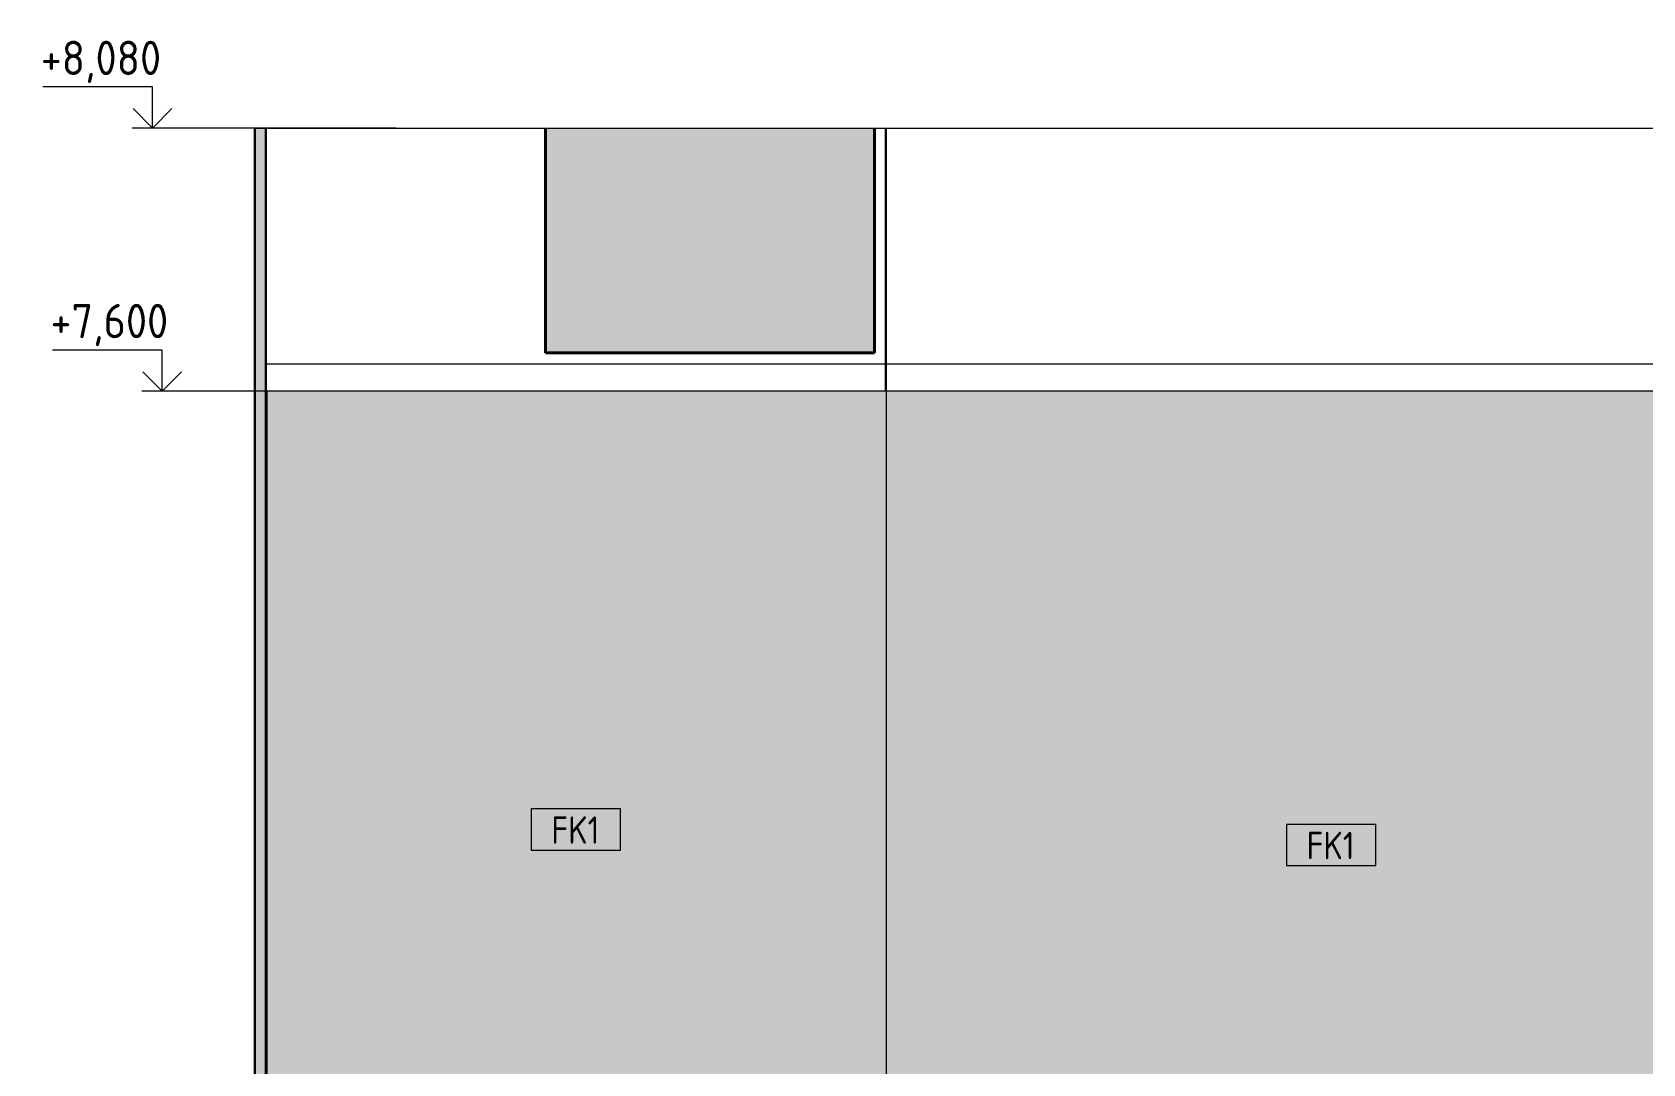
# Model space of a CAD drawing. Header units: millimetres. Extents: x 855 to 48623, y -2192 to 8255.
# Drawn here: x 42526 to 45464, y 6373 to 8255 of the extents above; entities that cross this region are included whole.
import ezdxf

# ---------------------------------------------------------------- set-up
doc = ezdxf.new("R2010")
doc.units = ezdxf.units.MM
for name, color, linetype, lineweight in [('A-CLNG', 7, 'Continuous', 9), ('A-DETL', 7, 'Continuous', 9), ('A-FLOR', 7, 'Continuous', 9), ('A-WALL-IDEN', 7, 'Continuous', 9), ('A-WALL-PATT', 7, 'Continuous', 9), ('G-ANNO-DIMS', 7, 'Continuous', 9), ('G-ANNO-DIMS-1', 7, 'Continuous', 20), ('I-WALL', 7, 'Continuous', 9)]:
    doc.layers.add(name, color=color, linetype=linetype, lineweight=lineweight)
for name, color, linetype, lineweight, true_color in [('A-FLOR-1', 7, 'Continuous', 9, 0x787878), ('A-FLOR-FNSH-2', 7, 'Continuous', 40, 0x3c3c3c), ('A-FLOR-MCUT-1', 7, 'Continuous', 9, 0x646464), ('A-WALL-4', 7, 'Continuous', 30, 0x3c3c3c), ('A-WALL-FNSH-3', 7, 'Continuous', 30, 0x3c3c3c), ('I-WALL-1', 7, 'Continuous', 9, 0x787878)]:
    doc.layers.add(name, color=color, linetype=linetype, lineweight=lineweight, true_color=true_color)
doc.styles.add('GOST Common_6', font='GOST_Common.ttf', dxfattribs={"width": 0.9, "height": 50})
doc.styles.add('ISOCPEUR_2', font='isocpeur.ttf', dxfattribs={"width": 0.9, "height": 62.5})

# ---------------------------------------------------------------- blocks, each defined once
blk = doc.blocks.new('Высотные отметки - Стрелка_Верх-17668718-Развертка 2_03-4')
at = {"layer": 'G-ANNO-DIMS'}
for p, q in [((24842.9, 8155), (24642.9, 8155)), ((24842.9, 8080), (24842.9, 8155)), ((24880.8, 8080), (24805.8, 8080))]:
    blk.add_line(p, q, dxfattribs=at)
at = {"layer": 'G-ANNO-DIMS-1'}
for q in [(24807.6, 8115.4), (24878.3, 8115.4)]:
    blk.add_line((24842.9, 8080), q, dxfattribs=at)
blk = doc.blocks.new('М_стена_0001 - Типоразмер_без рамки-25382661-Развертка 2_03-4')
at = {"layer": 'A-WALL-IDEN'}
for p, q in [((29255.4, 6723.9), (29092.2, 6723.9)), ((29092.2, 6723.9), (29092.2, 6648.9)), ((29255.4, 6648.9), (29255.4, 6723.9)), ((29092.2, 6648.9), (29255.4, 6648.9))]:
    blk.add_line(p, q, dxfattribs=at)

msp = doc.modelspace()

# ---------------------------------------------------------------- hatches: boundary and pattern name
at = {"layer": 'A-FLOR-1'}
h = msp.add_hatch(dxfattribs=at)
h.set_pattern_fill('FP_19', color=256, style=0, pattern_type=2)
h.set_pattern_definition([(45, (45268.329, 0), (-14.25598, 14.25598), []), (45, (45282.586, 0), (-14.25598, 14.25598), [25.202, -5.04, 0.8382, -4.202])])
h.paths.add_polyline_path([(43916.7, 7670), (44062.7, 7670), (44062.7, 8080), (43462.7, 8080), (43462.7, 7670)])
h.paths.add_polyline_path([(47712.5, 7670), (47712.5, 8080), (47112.5, 8080), (47112.5, 7670), (47362.7, 7670)])
at = {"layer": 'A-WALL-PATT'}
for points in [[(44083.7, 6000), (44083.7, 8080), (44082.7, 8080), (44082.7, 6000)], [(42953.7, 6000), (44082.7, 6000), (44082.7, 7600), (42953.7, 7600), (42953.7, 6137.3)], [(45550.8, 4250), (45561.7, 4250), (45561.7, 4255), (45525.1, 4255.2), (45525.1, 4267), (45561.7, 4267), (45561.7, 4465.4), (45525.5, 4465.4), (45561.7, 4600.6), (45561.7, 7600), (44083.7, 7600), (44083.7, 5141), (44094.7, 5141), (44094.7, 5059), (44083.7, 5059), (44083.7, 4596.6), (44119, 4465.4), (44083.7, 4465.4), (44083.7, 4250), (44262.7, 4250), (44262.7, 6300), (45362.7, 6300), (45362.7, 4250), (45548, 4250)]]:
    msp.add_hatch(color=256, dxfattribs=at).paths.add_polyline_path(points)
at = {"layer": 'I-WALL-1'}
h = msp.add_hatch(dxfattribs=at)
h.set_pattern_fill('FP_20', color=256, style=0, pattern_type=2)
h.set_pattern_definition([(0, (45268.3286, 0), (30.48, 7.62), [2.515, -20.345, 2.515, -20.345, -121.92]), (0, (45268.3286, 0), (30.48, 7.62), [-45.72, 2.515, -43.205, 2.515, -20.345, -53.34]), (0, (45268.3286, 0), (30.48, 7.62), [-114.3, 2.515, -12.725, 2.515, -35.585]), (120, (45279.7586, 3.81), (-21.8391136, 22.586454), [2.515, -20.345, 2.515, -20.345, -121.92]), (120, (45279.7586, 3.81), (-21.8391136, 22.586454), [-45.72, 2.515, -43.205, 2.515, -20.345, -53.34]), (120, (45279.7586, 3.81), (-21.8391136, 22.586454), [-114.3, 2.515, -12.725, 2.515, -35.585]), (240, (45283.5686, 19.05), (-8.6408864, -30.206454), [2.515, -20.345, 2.515, -20.345, -121.92]), (240, (45283.5686, 19.05), (-8.6408864, -30.206454), [-45.72, 2.515, -43.205, 2.515, -20.345, -53.34]), (240, (45283.5686, 19.05), (-8.6408864, -30.206454), [-114.3, 2.515, -12.725, 2.515, -35.585])])
h.paths.add_polyline_path([(42932.7, 4200), (42952.7, 4200), (42952.7, 8080), (42932.7, 8080), (42932.7, 4437.3)])

# ---------------------------------------------------------------- linework, layer by layer
at = {"layer": 'A-CLNG'}
msp.add_line((48591.7, 7600), (42953.7, 7600), dxfattribs=at)
at = {"layer": 'A-DETL'}
msp.add_line((42952.7, 7650), (48591.7, 7650), dxfattribs=at)
at = {"layer": 'A-FLOR'}
for p, q in [((42932.3, 8080), (43462.7, 8080)), ((44062.7, 8080), (47112.5, 8080))]:
    msp.add_line(p, q, dxfattribs=at)
at = {"layer": 'A-FLOR-FNSH-2'}
for p, q in [((43462.7, 8080), (43462.7, 7670)), ((44062.7, 7670), (44062.7, 8080)), ((43462.7, 7670), (44062.7, 7670))]:
    msp.add_line(p, q, dxfattribs=at)
at = {"layer": 'A-FLOR-MCUT-1'}
msp.add_line((43462.7, 8080), (44062.7, 8080), dxfattribs=at)
at = {"layer": 'A-WALL-4'}
for p, q in [((42932.7, 8080.1), (42932.7, 4200)), ((42952.7, 7600), (42952.7, 8080.1))]:
    msp.add_line(p, q, dxfattribs=at)
at = {"layer": 'A-WALL-FNSH-3'}
for p, q in [((42953.7, 7600), (42952.7, 7600)), ((42952.7, 7600), (42952.7, 4200)), ((42953.7, 6000), (42953.7, 7600))]:
    msp.add_line(p, q, dxfattribs=at)
at = {"layer": 'G-ANNO-DIMS'}
for p, q in [((42750.1, 8080), (42745.7, 8080)), ((43190.3, 8080), (42750.1, 8080)), ((43092.3, 7600), (42763.3, 7600))]:
    msp.add_line(p, q, dxfattribs=at)
at = {"layer": 'I-WALL'}
for p, q in [((44082.7, 7600), (44082.7, 8080)), ((44083.7, 8080), (44083.7, 4596.6))]:
    msp.add_line(p, q, dxfattribs=at)

# ---------------------------------------------------------------- block references
at = {"layer": 'A-WALL-IDEN'}
for p in [(14344.2, 114.2), (15721.7, 86)]:
    msp.add_blockref('М_стена_0001 - Типоразмер_без рамки-25382661-Развертка 2_03-4', p, dxfattribs=at)
at = {"layer": 'G-ANNO-DIMS'}
for p in [(17902.7, 0), (17920.4, -480)]:
    msp.add_blockref('Высотные отметки - Стрелка_Верх-17668718-Развертка 2_03-4', p, dxfattribs=at)

# ---------------------------------------------------------------- texts
at = {"layer": 'A-WALL-IDEN', "char_height": 50, "width": 111.835, "attachment_point": 1, "style": 'GOST Common_6'}
for insert in [(43473.2, 6824.5), (44850.6, 6796.3)]:
    msp.add_mtext('FK1', dxfattribs=dict(at, insert=insert))

# ---------------------------------------------------------------- next in the draw order: texts
at = {"layer": 'G-ANNO-DIMS', "char_height": 62.5, "width": 254.705, "attachment_point": 1, "line_spacing_factor": 1.149209, "style": 'ISOCPEUR_2', "bg_fill": 3, "box_fill_scale": 1.25, "bg_fill_color": 256, "bg_fill_true_color": 13158600, "bg_fill_transparency": 0}
for s, insert in [('+8,080', (42542, 8239.2)), ('+7,600', (42559.7, 7759.2))]:
    msp.add_mtext(s, dxfattribs=dict(at, insert=insert))

doc.saveas('drawing.dxf')
